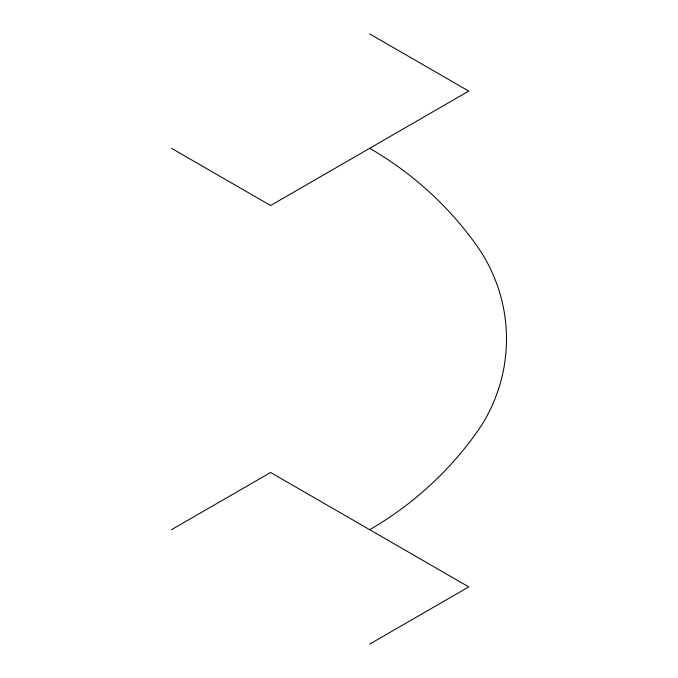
<?xml version="1.0" encoding="UTF-8"?>
<svg xmlns="http://www.w3.org/2000/svg" width="678" height="678" viewBox="0 0 678 678"><rect width="100%" height="100%" fill="white"/><g stroke="black" fill="none" stroke-linecap="round" stroke-linejoin="round"><path stroke-width="1.02" d="M171.509 529.688L270.598 472.481L468.761 586.894L369.68 644.1M369.68 33.9L468.761 91.106L270.598 205.519L171.509 148.312M369.68 529.688A340.805 340.805 0 0 0 476.185 433.208A161.61 161.61 0 0 0 476.185 244.792A340.805 340.805 0 0 0 369.68 148.312"/></g></svg>
